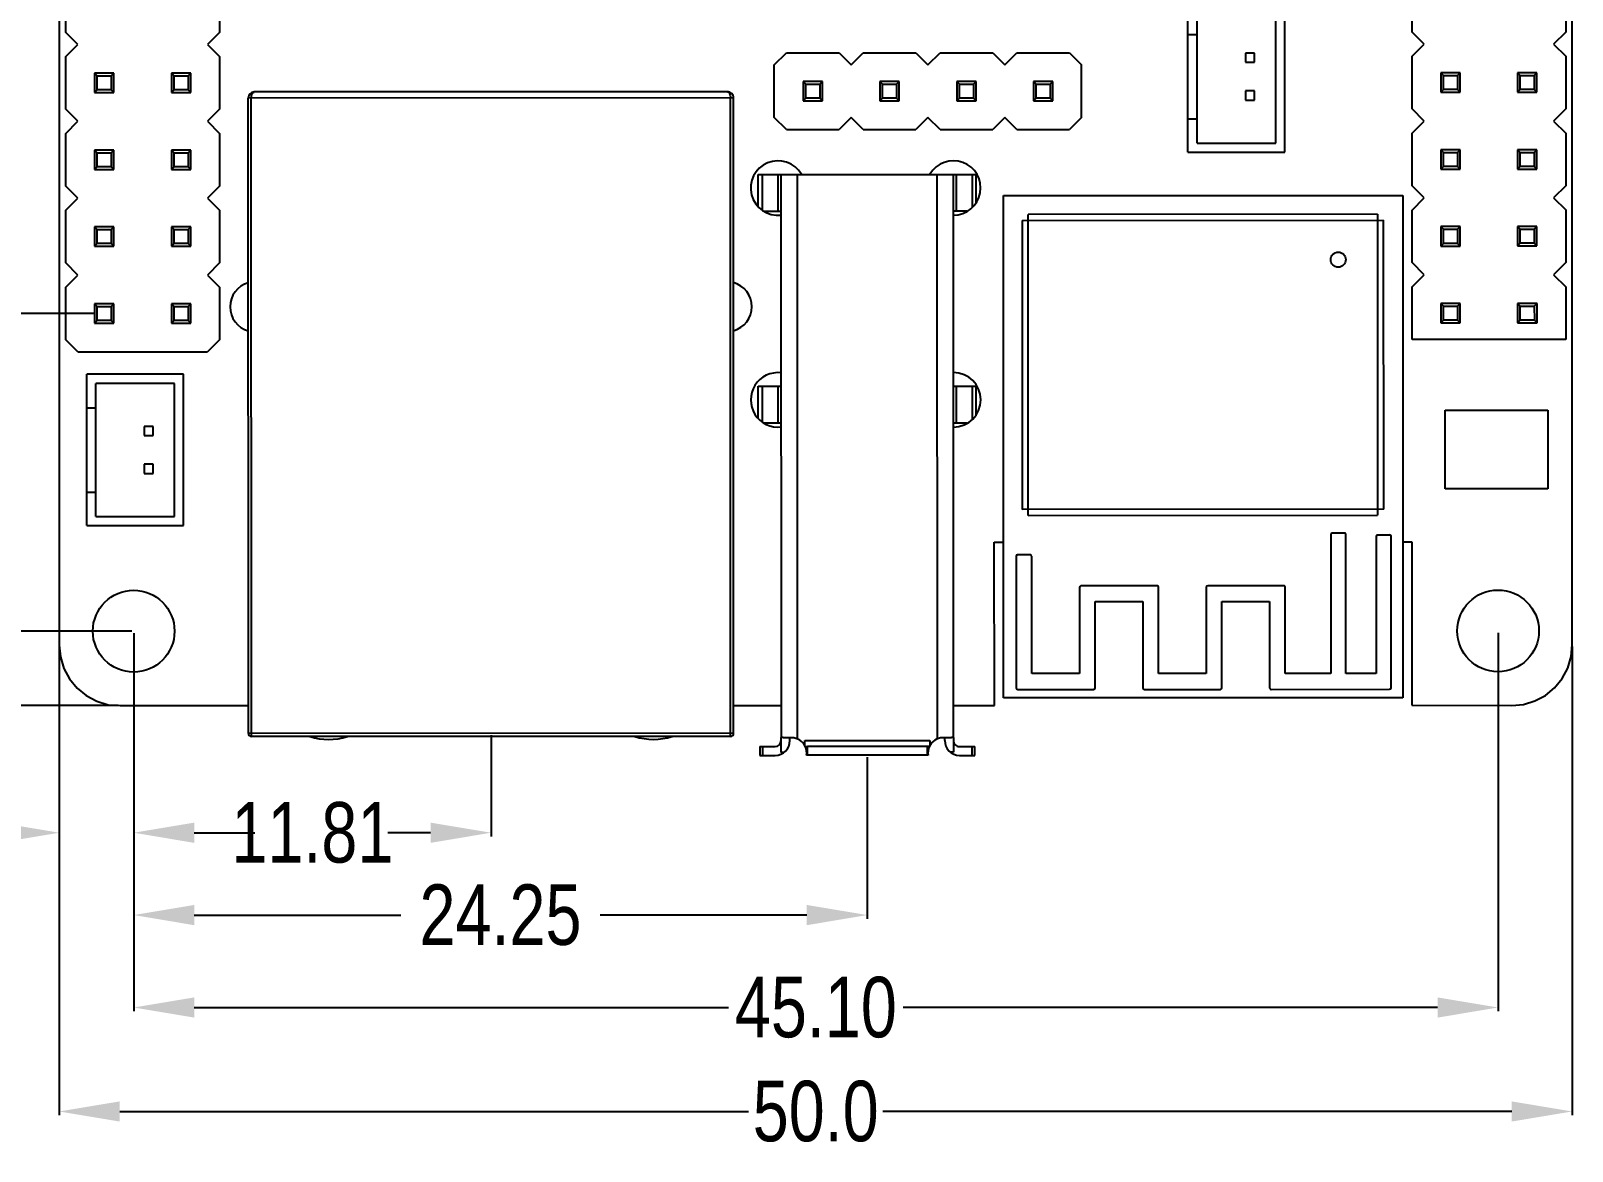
# Model space of a CAD drawing. Header units: inches. Extents: x -29 to 164, y -51 to 83.
# Drawn here: x 6.9 to 57.9, y -22.5 to 14.6 of the extents above; entities that cross this region are included whole.
import ezdxf

# ---------------------------------------------------------------- set-up
doc = ezdxf.new("R2010")
doc.units = ezdxf.units.IN
doc.header["$LTSCALE"] = 1.21
doc.header["$MEASUREMENT"] = 0
doc.header["$PDMODE"] = 3
doc.header["$PDSIZE"] = 0.3125
doc.layers.get('0').update_dxf_attribs({"linetype": 'CONTINUOUS'})
doc.layers.get('Defpoints').update_dxf_attribs({"linetype": 'CONTINUOUS'})
doc.layers.add('DIM', color=3, linetype='CONTINUOUS')
doc.styles.get("Standard").update_dxf_attribs({"font": 'txt', "width": 0.8})
doc.dimstyles.get("Standard").update_dxf_attribs({"dimtxt": 0.15625, "dimasz": 0.1875, "dimexe": 0.125, "dimexo": 0.0625, "dimgap": 0.09, "dimtad": 0, "dimtih": 1, "dimtoh": 1, "dimzin": 4, "dimdsep": 46, "dimtxsty": 'STANDARD', "dimblk": '_FILLED', "dimblk1": '_FILLED', "dimblk2": '_FILLED', "dimcen": 0.09, "dimazin": 1, "dimtp": 0.01, "dimtm": 0.01, "dimtfac": 1, "dimtofl": 0, "dimtmove": 0, "dimatfit": 3, "dimldrblk": '_FILLED', "dimfxl": 1, "dimtolj": 1, "dimtzin": 4, "dimarcsym": 0})

# ---------------------------------------------------------------- blocks, each defined once
blk = doc.blocks.new('_FILLED')
at = {"color": 0, "linetype": 'ByBlock'}
blk.add_solid([(0, 0), (-1, 0.167), (-1, -0.167)], dxfattribs=at)
blk = doc.blocks.new('*D3')
at = {"layer": 'Defpoints', "color": 0}
for p in [(9.128, 35.713), (0.441, 5.233), (9.135, 5.233)]:
    blk.add_point(p, dxfattribs=at)
at = {"layer": 'DIM', "color": 0, "lineweight": -2}
for p, q in [((9.066, 35.713), (0.316, 35.713)), ((0.441, 33.713), (0.441, 29.496)), ((0.441, 7.233), (0.441, 11.45)), ((9.072, 5.233), (0.316, 5.233))]:
    blk.add_line(p, q, dxfattribs=at)
at = {"layer": 'DIM', "color": 0, "lineweight": -2, "xscale": 2, "yscale": 2, "zscale": 2}
for p, rotation in [((0.441, 35.713), 90), ((0.441, 5.233), 270)]:
    blk.add_blockref('_FILLED', p, dxfattribs=dict(at, rotation=rotation))
at = {"layer": 'DIM', "color": 0, "insert": (0.441, 20.473), "char_height": 2, "attachment_point": 5, "rotation": 90}
blk.add_mtext('\\A1;30.48(2.54*12)', dxfattribs=at)
blk = doc.blocks.new('*D4')
at = {"layer": 'Defpoints', "color": 0}
for p in [(-6.502, 42.283), (9.879, 42.283), (9.889, -7.727)]:
    blk.add_point(p, dxfattribs=at)
at = {"layer": 'DIM', "color": 0, "lineweight": -2}
for p, q in [((9.816, 42.283), (-6.627, 42.283)), ((-6.502, 40.283), (-6.502, 19.501)), ((-6.502, -5.727), (-6.502, 15.055)), ((9.827, -7.727), (-6.627, -7.727))]:
    blk.add_line(p, q, dxfattribs=at)
at = {"layer": 'DIM', "color": 0, "lineweight": -2, "xscale": 2, "yscale": 2, "zscale": 2}
for p, rotation in [((-6.502, 42.283), 90), ((-6.502, -7.727), 270)]:
    blk.add_blockref('_FILLED', p, dxfattribs=dict(at, rotation=rotation))
at = {"layer": 'DIM', "color": 0, "insert": (-6.502, 17.278), "char_height": 2, "attachment_point": 5, "rotation": 90}
blk.add_mtext('\\A1;50.0', dxfattribs=at)
blk = doc.blocks.new('*D5')
at = {"layer": 'Defpoints', "color": 0}
for p in [(10.339, -5.267), (55.439, -5.258), (55.439, -17.705)]:
    blk.add_point(p, dxfattribs=at)
at = {"layer": 'DIM', "color": 0, "lineweight": -2}
for p, q in [((10.339, -5.33), (10.339, -17.83)), ((55.439, -5.32), (55.439, -17.83)), ((12.339, -17.705), (29.999, -17.705)), ((53.439, -17.705), (35.779, -17.705))]:
    blk.add_line(p, q, dxfattribs=at)
at = {"layer": 'DIM', "color": 0, "lineweight": -2, "xscale": 2, "yscale": 2, "zscale": 2, "rotation": 180}
blk.add_blockref('_FILLED', (10.339, -17.705), dxfattribs=at)
at = {"layer": 'DIM', "color": 0, "lineweight": -2, "xscale": 2, "yscale": 2, "zscale": 2}
blk.add_blockref('_FILLED', (55.439, -17.705), dxfattribs=at)
at = {"layer": 'DIM', "color": 0, "insert": (32.889, -17.705), "char_height": 2, "attachment_point": 5}
blk.add_mtext('\\A1;45.10', dxfattribs=at)
blk = doc.blocks.new('*D6')
at = {"layer": 'Defpoints', "color": 0}
for p in [(10.339, -5.267), (22.151, -8.644), (22.151, -11.929)]:
    blk.add_point(p, dxfattribs=at)
at = {"layer": 'DIM', "color": 0, "lineweight": -2}
for p, q in [((10.339, -5.33), (10.339, -12.054)), ((22.151, -8.707), (22.151, -12.054)), ((12.339, -11.929), (13.755, -11.929)), ((20.151, -11.929), (18.735, -11.929))]:
    blk.add_line(p, q, dxfattribs=at)
at = {"layer": 'DIM', "color": 0, "lineweight": -2, "xscale": 2, "yscale": 2, "zscale": 2, "rotation": 180}
blk.add_blockref('_FILLED', (10.339, -11.929), dxfattribs=at)
at = {"layer": 'DIM', "color": 0, "lineweight": -2, "xscale": 2, "yscale": 2, "zscale": 2}
blk.add_blockref('_FILLED', (22.151, -11.929), dxfattribs=at)
at = {"layer": 'DIM', "color": 0, "insert": (16.245, -11.929), "char_height": 2, "attachment_point": 5}
blk.add_mtext('\\A1;11.81', dxfattribs=at)
blk = doc.blocks.new('*D7')
at = {"layer": 'Defpoints', "color": 0}
for p in [(10.339, -5.267), (7.879, -5.727), (7.879, -11.929)]:
    blk.add_point(p, dxfattribs=at)
at = {"layer": 'DIM', "color": 0, "lineweight": -2}
for p, q in [((10.339, -5.33), (10.339, -12.054)), ((7.879, -5.79), (7.879, -12.054)), ((5.879, -11.929), (3.879, -11.929)), ((12.339, -11.929), (14.339, -11.929))]:
    blk.add_line(p, q, dxfattribs=at)
at = {"layer": 'DIM', "color": 0, "lineweight": -2, "xscale": 2, "yscale": 2, "zscale": 2}
blk.add_blockref('_FILLED', (7.879, -11.929), dxfattribs=at)
at = {"layer": 'DIM', "color": 0, "lineweight": -2, "xscale": 2, "yscale": 2, "zscale": 2, "rotation": 180}
blk.add_blockref('_FILLED', (10.339, -11.929), dxfattribs=at)
at = {"layer": 'DIM', "color": 0, "insert": (1.389, -11.929), "char_height": 2, "attachment_point": 5}
blk.add_mtext('\\A1;2.46', dxfattribs=at)
blk = doc.blocks.new('*D9')
at = {"layer": 'Defpoints', "color": 0}
for p in [(7.879, -5.727), (57.889, -5.717), (57.889, -21.141)]:
    blk.add_point(p, dxfattribs=at)
at = {"layer": 'DIM', "color": 0, "lineweight": -2}
for p, q in [((7.879, -5.79), (7.879, -21.266)), ((57.889, -5.779), (57.889, -21.266)), ((9.879, -21.141), (30.661, -21.141)), ((55.889, -21.141), (35.107, -21.141))]:
    blk.add_line(p, q, dxfattribs=at)
at = {"layer": 'DIM', "color": 0, "lineweight": -2, "xscale": 2, "yscale": 2, "zscale": 2, "rotation": 180}
blk.add_blockref('_FILLED', (7.879, -21.141), dxfattribs=at)
at = {"layer": 'DIM', "color": 0, "lineweight": -2, "xscale": 2, "yscale": 2, "zscale": 2}
blk.add_blockref('_FILLED', (57.889, -21.141), dxfattribs=at)
at = {"layer": 'DIM', "color": 0, "insert": (32.884, -21.141), "char_height": 2, "attachment_point": 5}
blk.add_mtext('\\A1;50.0', dxfattribs=at)
blk = doc.blocks.new('*D11')
at = {"layer": 'Defpoints', "color": 0}
for p in [(-2.864, 42.283), (10.339, 42.283), (10.339, -5.267)]:
    blk.add_point(p, dxfattribs=at)
at = {"layer": 'DIM', "color": 0, "lineweight": -2}
for p, q in [((10.276, 42.283), (-2.989, 42.283)), ((-2.864, 40.283), (-2.864, 21.798)), ((-2.864, -3.267), (-2.864, 15.218)), ((10.276, -5.267), (-2.989, -5.267))]:
    blk.add_line(p, q, dxfattribs=at)
at = {"layer": 'DIM', "color": 0, "lineweight": -2, "xscale": 2, "yscale": 2, "zscale": 2}
for p, rotation in [((-2.864, 42.283), 90), ((-2.864, -5.267), 270)]:
    blk.add_blockref('_FILLED', p, dxfattribs=dict(at, rotation=rotation))
at = {"layer": 'DIM', "color": 0, "insert": (-2.864, 18.508), "char_height": 2, "attachment_point": 5, "rotation": 90}
blk.add_mtext('\\A1;47.55', dxfattribs=at)
blk = doc.blocks.new('*D17')
at = {"layer": 'Defpoints', "color": 0}
for p in [(10.339, -5.267), (34.59, -9.369), (34.59, -14.65)]:
    blk.add_point(p, dxfattribs=at)
at = {"layer": 'DIM', "color": 0, "lineweight": -2}
for p, q in [((10.339, -5.33), (10.339, -14.775)), ((34.59, -9.432), (34.59, -14.775)), ((12.339, -14.65), (19.174, -14.65)), ((32.59, -14.65), (25.754, -14.65))]:
    blk.add_line(p, q, dxfattribs=at)
at = {"layer": 'DIM', "color": 0, "lineweight": -2, "xscale": 2, "yscale": 2, "zscale": 2, "rotation": 180}
blk.add_blockref('_FILLED', (10.339, -14.65), dxfattribs=at)
at = {"layer": 'DIM', "color": 0, "lineweight": -2, "xscale": 2, "yscale": 2, "zscale": 2}
blk.add_blockref('_FILLED', (34.59, -14.65), dxfattribs=at)
at = {"layer": 'DIM', "color": 0, "insert": (22.464, -14.65), "char_height": 2, "attachment_point": 5}
blk.add_mtext('\\A1;24.25', dxfattribs=at)

msp = doc.modelspace()

# ---------------------------------------------------------------- linework, layer by layer
at = {"color": 7, "linetype": 'Continuous'}
for p, q in [((7.879, 40.273), (7.879, -5.727)), ((57.889, -5.717), (57.889, 40.283)), ((8.095, 14.523), (8.094, 16.263)), ((13.174, 16.264), (13.175, 14.524)), ((52.595, 14.532), (52.594, 16.272)), ((57.674, 16.273), (57.675, 14.533)), ((45.189, 10.561), (45.189, 15.561)), ((48.389, 10.561), (48.389, 15.561)), ((45.489, 10.861), (45.489, 15.261)), ((48.089, 10.861), (48.089, 15.261)), ((8.495, 14.123), (8.095, 14.523)), ((13.175, 14.524), (12.775, 14.124)), ((45.189, 14.456), (45.489, 14.456)), ((52.995, 14.132), (52.595, 14.532)), ((57.675, 14.533), (57.275, 14.133)), ((8.095, 13.723), (8.495, 14.123)), ((12.775, 14.124), (13.175, 13.724)), ((31.515, 13.448), (31.915, 13.848)), ((31.915, 13.848), (33.655, 13.848)), ((33.655, 13.848), (34.055, 13.448)), ((34.055, 13.448), (34.455, 13.848)), ((34.455, 13.848), (36.195, 13.849)), ((36.195, 13.849), (36.595, 13.449)), ((36.595, 13.449), (36.995, 13.849)), ((36.995, 13.849), (38.735, 13.849)), ((38.735, 13.849), (39.135, 13.449)), ((39.135, 13.449), (39.535, 13.849)), ((39.535, 13.849), (41.275, 13.85)), ((41.275, 13.85), (41.675, 13.45)), ((47.389, 13.836), (47.089, 13.836)), ((47.089, 13.836), (47.089, 13.536)), ((47.389, 13.536), (47.389, 13.836)), ((52.595, 13.732), (52.995, 14.132)), ((57.275, 14.133), (57.675, 13.733)), ((8.095, 11.983), (8.095, 13.723)), ((13.175, 13.724), (13.175, 11.984)), ((31.515, 11.708), (31.515, 13.448)), ((41.675, 11.71), (41.675, 13.45)), ((47.089, 13.536), (47.389, 13.536)), ((52.595, 11.992), (52.595, 13.732)), ((57.675, 13.733), (57.675, 11.993)), ((9.045, 13.173), (9.045, 12.533)), ((9.045, 13.173), (9.133, 13.085)), ((9.685, 13.173), (9.045, 13.173)), ((9.133, 12.621), (9.133, 13.085)), ((9.133, 13.085), (9.597, 13.085)), ((9.685, 13.173), (9.597, 13.085)), ((9.597, 13.085), (9.597, 12.621)), ((9.685, 12.533), (9.685, 13.173)), ((12.225, 13.174), (11.585, 13.173)), ((11.585, 13.173), (11.585, 12.533)), ((11.585, 13.173), (11.673, 13.085)), ((11.673, 12.622), (11.673, 13.085)), ((11.673, 13.085), (12.137, 13.085)), ((12.225, 13.174), (12.137, 13.085)), ((12.137, 13.085), (12.137, 12.622)), ((12.225, 12.534), (12.225, 13.174)), ((33.105, 12.898), (32.465, 12.898)), ((32.465, 12.898), (32.553, 12.81)), ((32.465, 12.898), (32.465, 12.258)), ((32.553, 12.81), (33.017, 12.81)), ((32.553, 12.346), (32.553, 12.81)), ((33.017, 12.81), (33.105, 12.898)), ((33.017, 12.81), (33.017, 12.346)), ((33.105, 12.258), (33.105, 12.898)), ((35.645, 12.898), (35.005, 12.898)), ((35.005, 12.898), (35.093, 12.81)), ((35.005, 12.898), (35.005, 12.258)), ((35.093, 12.81), (35.557, 12.81)), ((35.093, 12.347), (35.093, 12.81)), ((35.557, 12.81), (35.645, 12.898)), ((35.557, 12.81), (35.557, 12.347)), ((35.645, 12.258), (35.645, 12.898)), ((38.185, 12.899), (37.545, 12.899)), ((37.545, 12.899), (37.633, 12.811)), ((37.545, 12.899), (37.545, 12.259)), ((37.633, 12.811), (38.097, 12.811)), ((37.633, 12.347), (37.633, 12.811)), ((38.097, 12.811), (38.185, 12.899)), ((38.097, 12.811), (38.097, 12.347)), ((38.185, 12.259), (38.185, 12.899)), ((40.725, 12.9), (40.085, 12.899)), ((40.085, 12.899), (40.173, 12.811)), ((40.085, 12.899), (40.085, 12.259)), ((40.173, 12.811), (40.637, 12.811)), ((40.173, 12.348), (40.173, 12.811)), ((40.637, 12.811), (40.725, 12.9)), ((40.637, 12.811), (40.637, 12.348)), ((40.725, 12.26), (40.725, 12.9)), ((54.185, 13.182), (53.545, 13.182)), ((53.633, 13.094), (53.545, 13.182)), ((53.545, 13.182), (53.545, 12.542)), ((53.633, 13.094), (54.097, 13.094)), ((53.633, 12.63), (53.633, 13.094)), ((54.097, 13.094), (54.185, 13.182)), ((54.097, 13.094), (54.097, 12.63)), ((54.185, 12.542), (54.185, 13.182)), ((56.725, 13.183), (56.085, 13.183)), ((56.173, 13.095), (56.085, 13.183)), ((56.085, 13.183), (56.085, 12.543)), ((56.173, 13.095), (56.637, 13.095)), ((56.173, 12.631), (56.173, 13.095)), ((56.637, 13.095), (56.725, 13.183)), ((56.637, 13.095), (56.637, 12.631)), ((56.725, 12.543), (56.725, 13.183)), ((9.133, 12.621), (9.045, 12.533)), ((9.045, 12.533), (9.685, 12.533)), ((9.597, 12.621), (9.133, 12.621)), ((9.597, 12.621), (9.685, 12.533)), ((11.673, 12.622), (11.585, 12.533)), ((11.585, 12.533), (12.225, 12.534)), ((12.137, 12.622), (11.673, 12.622)), ((12.137, 12.622), (12.225, 12.534)), ((30.167, 12.357), (14.127, 12.354)), ((14.131, -8.646), (14.127, 12.354)), ((14.231, -8.746), (14.227, 12.354)), ((29.967, 12.557), (14.327, 12.554)), ((30.071, -8.743), (30.067, 12.357)), ((30.171, -8.643), (30.167, 12.357)), ((32.465, 12.258), (32.553, 12.346)), ((32.465, 12.258), (33.105, 12.258)), ((33.017, 12.346), (32.553, 12.346)), ((33.017, 12.346), (33.105, 12.258)), ((35.005, 12.258), (35.093, 12.347)), ((35.005, 12.258), (35.645, 12.258)), ((35.557, 12.347), (35.093, 12.347)), ((35.557, 12.347), (35.645, 12.258)), ((37.545, 12.259), (37.633, 12.347)), ((37.545, 12.259), (38.185, 12.259)), ((38.097, 12.347), (37.633, 12.347)), ((38.097, 12.347), (38.185, 12.259)), ((40.085, 12.259), (40.173, 12.348)), ((40.085, 12.259), (40.725, 12.26)), ((40.637, 12.348), (40.173, 12.348)), ((40.637, 12.348), (40.725, 12.26)), ((47.389, 12.586), (47.089, 12.586)), ((47.089, 12.586), (47.089, 12.286)), ((47.089, 12.286), (47.389, 12.286)), ((47.389, 12.286), (47.389, 12.586)), ((53.545, 12.542), (53.633, 12.63)), ((53.545, 12.542), (54.185, 12.542)), ((54.097, 12.63), (53.633, 12.63)), ((54.185, 12.542), (54.097, 12.63)), ((56.085, 12.543), (56.173, 12.631)), ((56.085, 12.543), (56.725, 12.543)), ((56.637, 12.631), (56.173, 12.631)), ((56.725, 12.543), (56.637, 12.631)), ((8.495, 11.583), (8.095, 11.983)), ((13.175, 11.984), (12.775, 11.584)), ((52.995, 11.592), (52.595, 11.992)), ((57.675, 11.993), (57.275, 11.593)), ((8.095, 11.183), (8.495, 11.583)), ((12.775, 11.584), (13.175, 11.184)), ((31.915, 11.308), (31.515, 11.708)), ((31.915, 11.308), (33.655, 11.308)), ((34.055, 11.708), (33.655, 11.308)), ((34.455, 11.308), (34.055, 11.708)), ((34.455, 11.308), (36.195, 11.309)), ((36.595, 11.709), (36.195, 11.309)), ((36.995, 11.309), (36.595, 11.709)), ((36.995, 11.309), (38.735, 11.309)), ((39.135, 11.709), (38.735, 11.309)), ((39.535, 11.309), (39.135, 11.709)), ((39.535, 11.309), (41.275, 11.31)), ((41.675, 11.71), (41.275, 11.31)), ((45.189, 11.667), (45.489, 11.667)), ((52.595, 11.192), (52.995, 11.592)), ((57.275, 11.593), (57.675, 11.193)), ((8.096, 9.443), (8.095, 11.183)), ((13.175, 11.184), (13.176, 9.444)), ((45.489, 10.861), (48.089, 10.861)), ((52.596, 9.452), (52.595, 11.192)), ((57.675, 11.193), (57.676, 9.453)), ((9.046, 10.633), (9.046, 9.993)), ((9.046, 10.633), (9.134, 10.545)), ((9.686, 10.633), (9.046, 10.633)), ((9.134, 10.081), (9.134, 10.545)), ((9.134, 10.545), (9.597, 10.545)), ((9.686, 10.633), (9.597, 10.545)), ((9.597, 10.545), (9.597, 10.081)), ((9.686, 9.993), (9.686, 10.633)), ((12.226, 10.634), (11.586, 10.633)), ((11.586, 10.633), (11.586, 9.993)), ((11.586, 10.633), (11.674, 10.545)), ((11.674, 10.082), (11.674, 10.545)), ((11.674, 10.545), (12.137, 10.545)), ((12.226, 10.634), (12.137, 10.545)), ((12.137, 10.545), (12.137, 10.082)), ((12.226, 9.994), (12.226, 10.634)), ((45.189, 10.561), (48.389, 10.561)), ((54.186, 10.642), (53.546, 10.642)), ((53.634, 10.554), (53.546, 10.642)), ((53.546, 10.642), (53.546, 10.002)), ((53.634, 10.554), (54.097, 10.554)), ((53.634, 10.09), (53.634, 10.554)), ((54.097, 10.554), (54.186, 10.642)), ((54.097, 10.554), (54.097, 10.09)), ((54.186, 10.002), (54.186, 10.642)), ((56.726, 10.643), (56.086, 10.643)), ((56.174, 10.555), (56.086, 10.643)), ((56.086, 10.643), (56.086, 10.003)), ((56.174, 10.555), (56.637, 10.555)), ((56.174, 10.091), (56.174, 10.555)), ((56.637, 10.555), (56.726, 10.643)), ((56.637, 10.555), (56.637, 10.091)), ((56.726, 10.003), (56.726, 10.643)), ((9.134, 10.081), (9.046, 9.993)), ((9.046, 9.993), (9.686, 9.993)), ((9.597, 10.081), (9.134, 10.081)), ((9.597, 10.081), (9.686, 9.993)), ((11.674, 10.082), (11.586, 9.993)), ((11.586, 9.993), (12.226, 9.994)), ((12.137, 10.082), (11.674, 10.082)), ((12.137, 10.082), (12.226, 9.994)), ((30.986, 9.827), (38.186, 9.829)), ((30.986, 8.77), (30.986, 9.827)), ((31.12, 8.643), (31.12, 9.827)), ((31.642, 8.608), (31.642, 9.828)), ((31.736, 9.828), (31.74, -8.786)), ((32.285, -8.829), (32.281, 9.828)), ((36.891, 9.829), (36.895, -8.828)), ((37.44, -8.785), (37.436, 9.829)), ((37.53, 9.829), (37.53, 8.609)), ((38.052, 9.829), (38.052, 8.738)), ((38.186, 8.895), (38.186, 9.829)), ((53.546, 10.002), (53.634, 10.09)), ((53.546, 10.002), (54.186, 10.002)), ((54.097, 10.09), (53.634, 10.09)), ((54.186, 10.002), (54.097, 10.09)), ((56.086, 10.003), (56.174, 10.091)), ((56.086, 10.003), (56.726, 10.003)), ((56.637, 10.091), (56.174, 10.091)), ((56.726, 10.003), (56.637, 10.091)), ((8.496, 9.043), (8.096, 9.443)), ((13.176, 9.444), (12.776, 9.044)), ((52.996, 9.052), (52.596, 9.452)), ((57.676, 9.453), (57.276, 9.053)), ((8.096, 8.643), (8.496, 9.043)), ((12.776, 9.044), (13.176, 8.644)), ((39.086, 9.129), (52.286, 9.132)), ((39.089, -7.471), (39.086, 9.129)), ((52.286, 9.132), (52.289, -7.468)), ((52.596, 8.652), (52.996, 9.052)), ((57.276, 9.053), (57.676, 8.653)), ((8.096, 6.903), (8.096, 8.643)), ((13.176, 8.644), (13.176, 6.904)), ((31.736, 8.608), (31.189, 8.607)), ((37.884, 8.609), (37.436, 8.609)), ((39.706, 8.309), (51.656, 8.312)), ((39.706, 8.309), (39.708, -1.241)), ((51.456, 8.512), (39.906, 8.509)), ((39.908, -1.441), (39.906, 8.509)), ((51.456, 8.512), (51.458, -1.438)), ((51.658, -1.238), (51.656, 8.312)), ((52.596, 6.912), (52.596, 8.652)), ((57.676, 8.653), (57.676, 6.913)), ((9.046, 8.093), (9.046, 7.453)), ((9.046, 8.093), (9.134, 8.005)), ((9.686, 8.093), (9.046, 8.093)), ((9.134, 7.541), (9.134, 8.005)), ((9.134, 8.005), (9.598, 8.005)), ((9.686, 8.093), (9.598, 8.005)), ((9.598, 8.005), (9.598, 7.541)), ((9.686, 7.453), (9.686, 8.093)), ((12.226, 8.094), (11.586, 8.093)), ((11.586, 8.093), (11.586, 7.453)), ((11.586, 8.093), (11.674, 8.005)), ((11.674, 7.542), (11.674, 8.005)), ((11.674, 8.005), (12.138, 8.005)), ((12.226, 8.094), (12.138, 8.005)), ((12.138, 8.005), (12.138, 7.542)), ((12.226, 7.454), (12.226, 8.094)), ((54.186, 8.102), (53.546, 8.102)), ((53.634, 8.014), (53.546, 8.102)), ((53.546, 8.102), (53.546, 7.462)), ((53.634, 8.014), (54.098, 8.014)), ((53.634, 7.55), (53.634, 8.014)), ((54.098, 8.014), (54.186, 8.102)), ((54.098, 8.014), (54.098, 7.55)), ((54.186, 7.462), (54.186, 8.102)), ((56.726, 8.103), (56.086, 8.103)), ((56.174, 8.015), (56.086, 8.103)), ((56.086, 8.103), (56.086, 7.463)), ((56.174, 8.015), (56.638, 8.015)), ((56.174, 7.551), (56.174, 8.015)), ((56.638, 8.015), (56.726, 8.103)), ((56.638, 8.015), (56.638, 7.551)), ((56.726, 7.463), (56.726, 8.103)), ((9.134, 7.541), (9.046, 7.453)), ((9.046, 7.453), (9.686, 7.453)), ((9.598, 7.541), (9.134, 7.541)), ((9.598, 7.541), (9.686, 7.453)), ((11.674, 7.542), (11.586, 7.453)), ((11.586, 7.453), (12.226, 7.454)), ((12.138, 7.542), (11.674, 7.542)), ((12.138, 7.542), (12.226, 7.454)), ((53.546, 7.462), (53.634, 7.55)), ((53.546, 7.462), (54.186, 7.462)), ((54.098, 7.55), (53.634, 7.55)), ((54.186, 7.462), (54.098, 7.55)), ((56.086, 7.463), (56.174, 7.551)), ((56.086, 7.463), (56.726, 7.463)), ((56.638, 7.551), (56.174, 7.551)), ((56.726, 7.463), (56.638, 7.551)), ((8.496, 6.503), (8.096, 6.903)), ((13.176, 6.904), (12.776, 6.504)), ((52.996, 6.512), (52.596, 6.912)), ((57.676, 6.913), (57.276, 6.513)), ((8.096, 6.103), (8.496, 6.503)), ((12.776, 6.504), (13.176, 6.104)), ((52.596, 6.112), (52.996, 6.512)), ((57.276, 6.513), (57.676, 6.113)), ((8.097, 4.363), (8.096, 6.103)), ((13.176, 6.104), (13.177, 4.364)), ((52.597, 4.372), (52.596, 6.112)), ((57.676, 6.113), (57.677, 4.373)), ((9.047, 5.553), (9.135, 5.465)), ((9.047, 5.553), (9.047, 4.913)), ((9.687, 5.553), (9.047, 5.553)), ((9.135, 5.001), (9.135, 5.465)), ((9.135, 5.465), (9.598, 5.465)), ((9.687, 5.553), (9.598, 5.465)), ((9.598, 5.465), (9.599, 5.001)), ((9.687, 4.913), (9.687, 5.553)), ((12.227, 5.554), (11.587, 5.553)), ((11.587, 5.553), (11.675, 5.465)), ((11.587, 5.553), (11.587, 4.913)), ((11.675, 5.002), (11.675, 5.465)), ((11.675, 5.465), (12.138, 5.465)), ((12.227, 5.554), (12.138, 5.465)), ((12.138, 5.465), (12.139, 5.002)), ((12.227, 4.914), (12.227, 5.554)), ((54.187, 5.562), (53.547, 5.562)), ((53.635, 5.474), (53.547, 5.562)), ((53.547, 5.562), (53.547, 4.922)), ((53.635, 5.474), (54.098, 5.474)), ((53.635, 5.01), (53.635, 5.474)), ((54.098, 5.474), (54.187, 5.562)), ((54.098, 5.474), (54.099, 5.01)), ((54.187, 4.922), (54.187, 5.562)), ((56.727, 5.563), (56.087, 5.563)), ((56.175, 5.475), (56.087, 5.563)), ((56.087, 5.563), (56.087, 4.923)), ((56.175, 5.475), (56.638, 5.475)), ((56.175, 5.011), (56.175, 5.475)), ((56.638, 5.475), (56.727, 5.563)), ((56.638, 5.475), (56.639, 5.011)), ((56.727, 4.923), (56.727, 5.563)), ((9.135, 5.001), (9.047, 4.913)), ((9.047, 4.913), (9.687, 4.913)), ((9.599, 5.001), (9.135, 5.001)), ((9.599, 5.001), (9.687, 4.913)), ((11.675, 5.002), (11.587, 4.913)), ((11.587, 4.913), (12.227, 4.914)), ((12.139, 5.002), (11.675, 5.002)), ((12.139, 5.002), (12.227, 4.914)), ((53.547, 4.922), (53.635, 5.01)), ((53.547, 4.922), (54.187, 4.922)), ((54.099, 5.01), (53.635, 5.01)), ((54.187, 4.922), (54.099, 5.01)), ((56.087, 4.923), (56.175, 5.011)), ((56.087, 4.923), (56.727, 4.923)), ((56.639, 5.011), (56.175, 5.011)), ((56.727, 4.923), (56.639, 5.011)), ((8.497, 3.963), (8.097, 4.363)), ((13.177, 4.364), (12.777, 3.964)), ((57.677, 4.373), (52.597, 4.372)), ((8.497, 3.963), (12.777, 3.964)), ((8.788, -1.777), (8.787, 3.223)), ((11.987, 3.223), (8.787, 3.223)), ((11.988, -1.777), (11.987, 3.223)), ((9.088, -1.477), (9.087, 2.923)), ((11.687, 2.923), (9.087, 2.923)), ((11.688, -1.477), (11.687, 2.923)), ((30.987, 2.827), (31.737, 2.828)), ((30.987, 1.77), (30.987, 2.827)), ((31.121, 1.643), (31.121, 2.827)), ((31.644, 1.608), (31.643, 2.828)), ((37.437, 2.829), (38.187, 2.829)), ((37.531, 2.829), (37.531, 1.609)), ((38.053, 2.829), (38.053, 1.738)), ((38.187, 1.895), (38.187, 2.829)), ((8.787, 2.117), (9.087, 2.117)), ((31.737, 1.608), (31.191, 1.607)), ((37.885, 1.609), (37.437, 1.609)), ((53.687, 2.032), (57.087, 2.033)), ((53.688, -0.568), (53.687, 2.032)), ((57.087, 2.033), (57.088, -0.567)), ((10.687, 1.498), (10.688, 1.198)), ((10.987, 1.498), (10.687, 1.498)), ((10.688, 1.198), (10.988, 1.198)), ((10.988, 1.198), (10.987, 1.498)), ((10.688, 0.248), (10.688, -0.052)), ((10.988, 0.248), (10.688, 0.248)), ((10.988, -0.052), (10.988, 0.248)), ((10.688, -0.052), (10.988, -0.052)), ((8.788, -0.672), (9.088, -0.672)), ((57.088, -0.567), (53.688, -0.568)), ((9.088, -1.477), (11.688, -1.477)), ((51.658, -1.238), (39.708, -1.241)), ((39.908, -1.441), (51.458, -1.438)), ((8.788, -1.777), (11.988, -1.777)), ((50.355, -2.028), (49.957, -2.028)), ((38.788, -2.321), (39.088, -2.321)), ((38.789, -7.721), (38.788, -2.321)), ((49.906, -2.079), (49.907, -6.669)), ((50.407, -6.669), (50.406, -2.079)), ((51.406, -2.14), (51.407, -6.669)), ((51.855, -2.089), (51.457, -2.089)), ((51.907, -7.138), (51.906, -2.139)), ((52.288, -2.318), (52.588, -2.318)), ((52.588, -2.318), (52.589, -7.718)), ((39.506, -2.792), (39.507, -7.14)), ((39.975, -2.741), (39.557, -2.741)), ((40.027, -6.671), (40.026, -2.792)), ((41.602, -3.822), (41.602, -6.671)), ((44.166, -3.77), (41.652, -3.771)), ((44.217, -6.67), (44.217, -3.821)), ((45.792, -3.821), (45.792, -6.67)), ((48.356, -3.769), (45.842, -3.77)), ((48.407, -6.669), (48.407, -3.82)), ((42.122, -4.291), (43.697, -4.29)), ((42.122, -7.14), (42.122, -4.291)), ((43.697, -4.29), (43.697, -7.14)), ((46.312, -4.29), (47.887, -4.29)), ((46.312, -7.139), (46.312, -4.29)), ((47.887, -4.29), (47.887, -7.139)), ((7.879, -5.727), (7.918, -6.119)), ((57.746, -6.486), (57.86, -6.109)), ((57.86, -6.109), (57.889, -5.717)), ((7.918, -6.119), (8.032, -6.496)), ((8.032, -6.496), (8.218, -6.844)), ((57.56, -6.833), (57.746, -6.486)), ((8.218, -6.844), (8.468, -7.148)), ((41.602, -6.671), (40.027, -6.671)), ((45.792, -6.67), (44.217, -6.67)), ((49.907, -6.669), (48.407, -6.669)), ((51.407, -6.669), (50.407, -6.669)), ((57.31, -7.138), (57.56, -6.833)), ((8.468, -7.148), (8.773, -7.398)), ((8.773, -7.398), (9.12, -7.584)), ((9.12, -7.584), (9.497, -7.698)), ((52.289, -7.468), (39.089, -7.471)), ((39.558, -7.191), (42.071, -7.191)), ((43.748, -7.19), (46.261, -7.19)), ((47.938, -7.19), (51.856, -7.189)), ((56.281, -7.688), (56.658, -7.574)), ((56.658, -7.574), (57.006, -7.388)), ((57.006, -7.388), (57.31, -7.138)), ((9.497, -7.698), (9.889, -7.727)), ((9.889, -7.727), (14.131, -7.726)), ((30.171, -7.723), (31.739, -7.722)), ((37.439, -7.721), (38.789, -7.721)), ((52.589, -7.718), (55.889, -7.727)), ((55.889, -7.727), (56.281, -7.688)), ((30.171, -8.643), (14.131, -8.646)), ((30.071, -8.743), (14.231, -8.746)), ((31.04, -9.081), (31.545, -9.081)), ((31.04, -9.081), (31.04, -9.373)), ((31.137, -9.373), (31.137, -9.081)), ((31.74, -8.791), (31.744, -8.786)), ((31.74, -9.272), (31.74, -8.791)), ((31.813, -8.786), (31.744, -8.786)), ((31.813, -8.786), (31.813, -8.792)), ((32.03, -8.792), (31.813, -8.792)), ((32.092, -8.788), (32.03, -8.789)), ((32.03, -8.886), (32.03, -8.789)), ((32.519, -8.883), (36.661, -8.882)), ((32.519, -9.037), (32.519, -8.883)), ((32.54, -9.078), (32.616, -9.078)), ((36.64, -9.077), (32.616, -9.078)), ((32.616, -9.37), (32.616, -9.078)), ((36.563, -9.077), (36.564, -9.369)), ((36.661, -8.882), (36.661, -9.036)), ((37.15, -8.787), (37.079, -8.787)), ((37.15, -8.885), (37.15, -8.787)), ((37.367, -8.791), (37.15, -8.791)), ((37.436, -8.785), (37.367, -8.785)), ((37.367, -8.791), (37.367, -8.785)), ((37.436, -8.785), (37.44, -8.79)), ((37.44, -8.79), (37.44, -9.271)), ((37.634, -9.079), (38.14, -9.079)), ((38.042, -9.079), (38.042, -9.371)), ((38.14, -9.371), (38.14, -9.079)), ((31.04, -9.373), (31.543, -9.373)), ((31.839, -9.272), (31.74, -9.272)), ((36.6, -9.369), (32.579, -9.37)), ((37.44, -9.271), (37.341, -9.271)), ((37.636, -9.371), (38.14, -9.371))]:
    msp.add_line(p, q, dxfattribs=at)
for centre, radius in [((50.156, 7.012), 0.25), ((10.339, -5.267), 1.35), ((55.439, -5.258), 1.35)]:
    msp.add_circle(centre, radius, dxfattribs=at)
for centre, radius, start, end in [((14.327, 12.354), 0.2, 90.012, 180.012), ((29.967, 12.357), 0.2, 0.012, 90.012), ((31.636, 9.378), 0.9, 30.387, 276.4729), ((37.436, 9.379), 0.9, 270.0152, 149.6249), ((14.348, 5.454), 0.825, 105.5658, 254.4408), ((29.948, 5.457), 0.825, 285.5658, 74.4408), ((31.637, 2.378), 0.9, 83.5533, 276.4729), ((37.437, 2.379), 0.9, 270.0154, 90.0088), ((49.957, -2.079), 0.0508, 90.012, 180.012), ((50.355, -2.079), 0.0508, 0.012, 90.012), ((51.457, -2.14), 0.0508, 90.012, 180.012), ((51.855, -2.139), 0.0508, 0.012, 90.012), ((39.557, -2.792), 0.0508, 90.012, 180.012), ((39.975, -2.792), 0.0508, 0.012, 90.012), ((41.652, -3.822), 0.0508, 90.012, 180.012), ((44.166, -3.821), 0.0508, 0.012, 90.012), ((45.842, -3.821), 0.0508, 90.012, 180.012), ((48.356, -3.82), 0.0508, 0.012, 90.012), ((39.558, -7.14), 0.0508, 180.012, 270.012), ((42.071, -7.14), 0.0508, 270.012, 0.012), ((43.748, -7.14), 0.0508, 180.012, 270.012), ((46.261, -7.139), 0.0508, 270.012, 0.012), ((47.938, -7.139), 0.0508, 180.012, 270.012), ((51.856, -7.138), 0.0508, 270.012, 0.012), ((14.231, -8.646), 0.1, 180.012, 270.012), ((30.071, -8.643), 0.1, 270.012, 0.012), ((16.781, -6.846), 2, 251.9343, 288.0897), ((27.521, -6.843), 2, 251.9343, 288.0897), ((31.543, -8.886), 0.487, 270.012, 0.012), ((31.545, -8.886), 0.195, 270.012, 0.012), ((32.087, -9.287), 0.499, 24.8828, 89.423), ((32.087, -9.287), 0.499, 350.5249, 24.864), ((37.093, -9.286), 0.499, 155.1637, 189.4881), ((37.093, -9.286), 0.499, 91.5396, 155.1449), ((37.636, -8.885), 0.487, 180.012, 270.012), ((37.634, -8.885), 0.195, 180.012, 270.012)]:
    msp.add_arc(centre, radius, start, end, dxfattribs=at)
for points, knots in [([(14.227, 12.354), (14.227, 12.381), (14.232, 12.431), (14.25, 12.488), (14.272, 12.522), (14.292, 12.545), (14.314, 12.554), (14.327, 12.554)], [0, 0, 0, 0, 0.335221, 0.620873, 0.737905, 0.837916, 1, 1, 1, 1]), ([(29.967, 12.557), (29.98, 12.557), (30.001, 12.548), (30.021, 12.526), (30.043, 12.491), (30.062, 12.434), (30.067, 12.384), (30.067, 12.357)], [0, 0, 0, 0, 0.162083, 0.262094, 0.379126, 0.664779, 1, 1, 1, 1])]:
    msp.add_open_spline(points, degree=3, knots=knots, dxfattribs=at)

# ---------------------------------------------------------------- dimensions: what is measured, and where the dimension line sits
at = {"layer": 'DIM'}
for base, p1, p2, override, picture, middle in [((-6.502, 42.283), (9.889, -7.727), (9.879, 42.283), {"dimtxt": 2, "dimasz": 2, "dimtih": 0, "dimtoh": 0, "dimdec": 1, "dimzin": 0, "dimcen": 0.198, "dimadec": 0, "dimazin": 0, "dimtp": 0, "dimtm": 0, "dimtdec": 4, "dimtzin": 0}, '*D4', (-6.502, 17.278)), ((-2.864, 42.283), (10.339, -5.267), (10.339, 42.283), {"dimtxt": 2, "dimasz": 2, "dimtih": 0, "dimtoh": 0, "dimzin": 0, "dimcen": 0.198, "dimadec": 0, "dimazin": 0, "dimtp": 0, "dimtm": 0, "dimtdec": 4, "dimtzin": 0}, '*D11', (-2.864, 18.508)), ((0.441, 5.233), (9.128, 35.713), (9.135, 5.233), {"dimtxt": 2, "dimasz": 2, "dimtih": 0, "dimtoh": 0, "dimzin": 0, "dimpost": '(2.54*12)', "dimcen": 0.198, "dimadec": 0, "dimazin": 0, "dimtp": 0, "dimtm": 0, "dimtdec": 4, "dimtzin": 0}, '*D3', (0.441, 20.473))]:
    dim = msp.add_linear_dim(base=base, p1=p1, p2=p2, angle=90, dimstyle='STANDARD', override=override, dxfattribs=at)
    dim.commit()
    dim.dimension.update_dxf_attribs({"geometry": picture, "text_midpoint": middle})
for base, p1, p2, override, picture, middle in [((7.879, -11.929), (10.339, -5.267), (7.879, -5.727), {"dimtxt": 2, "dimasz": 2, "dimtih": 0, "dimtoh": 0, "dimzin": 0, "dimcen": 0.198, "dimadec": 0, "dimazin": 0, "dimtp": 0, "dimtm": 0, "dimtdec": 4, "dimtzin": 0}, '*D7', (1.389, -11.929)), ((55.439, -17.705), (10.339, -5.267), (55.439, -5.258), {"dimtxt": 2, "dimasz": 2, "dimtih": 0, "dimtoh": 0, "dimzin": 0, "dimcen": 0.198, "dimadec": 0, "dimazin": 0, "dimtp": 0, "dimtm": 0, "dimtdec": 4, "dimtzin": 0}, '*D5', (32.889, -17.705)), ((22.151, -11.929), (10.339, -5.267), (22.151, -8.644), {"dimtxt": 2, "dimasz": 2, "dimtih": 0, "dimtoh": 0, "dimzin": 0, "dimcen": 0.198, "dimadec": 0, "dimazin": 0, "dimtp": 0, "dimtm": 0, "dimtdec": 4, "dimtzin": 0}, '*D6', (16.245, -11.929)), ((34.59, -14.65), (10.339, -5.267), (34.59, -9.369), {"dimtxt": 2, "dimasz": 2, "dimtih": 0, "dimtoh": 0, "dimzin": 0, "dimcen": 0.198, "dimadec": 0, "dimazin": 0, "dimtp": 0, "dimtm": 0, "dimtdec": 4, "dimtzin": 0}, '*D17', (22.464, -14.65)), ((57.889, -21.141), (7.879, -5.727), (57.889, -5.717), {"dimtxt": 2, "dimasz": 2, "dimtih": 0, "dimtoh": 0, "dimdec": 1, "dimzin": 0, "dimblk": '_FILLED', "dimcen": 0.198, "dimadec": 0, "dimazin": 0, "dimtp": 0, "dimtm": 0, "dimtdec": 4, "dimtzin": 0}, '*D9', (32.884, -21.141))]:
    dim = msp.add_linear_dim(base=base, p1=p1, p2=p2, dimstyle='STANDARD', override=override, dxfattribs=at)
    dim.commit()
    dim.dimension.update_dxf_attribs({"geometry": picture, "text_midpoint": middle})

doc.saveas('drawing.dxf')
